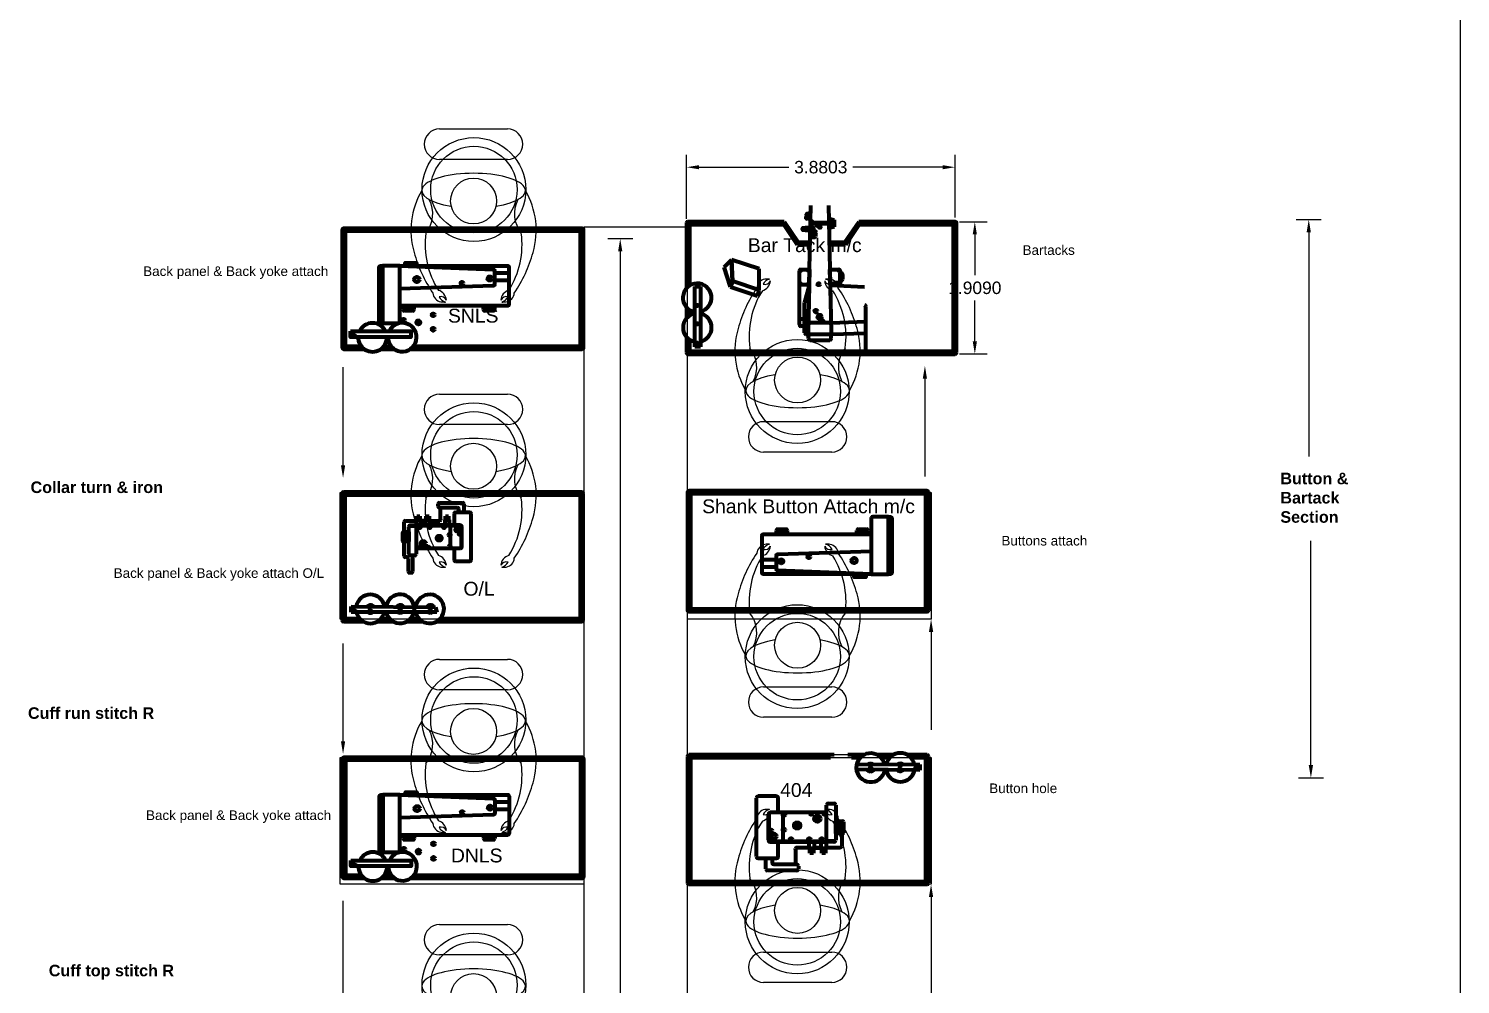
# Model space of a CAD drawing. Header units: feet. Extents: x 200 to 992, y 45 to 257.
# Drawn here: x 220.63 to 241.32, y 148.31 to 162.11 of the extents above; entities that cross this region are included whole.
import ezdxf

# ---------------------------------------------------------------- set-up
doc = ezdxf.new("R2010")
doc.units = ezdxf.units.FT
doc.header["$MEASUREMENT"] = 0
for name, color, linetype in [('404', 207, 'Continuous'), ('assembly operations', 80, 'Continuous'), ('beampillar', 80, 'Continuous'), ('button', 131, 'Continuous'), ('dimension', 100, 'Continuous'), ('machines', 21, 'Continuous'), ('ol mc', 190, 'Continuous'), ('prep side', 220, 'Continuous'), ('shank', 77, 'Continuous')]:
    doc.layers.add(name, color=color, linetype=linetype)
doc.styles.get("Standard").update_dxf_attribs({"font": 'arial.ttf'})
doc.dimstyles.get("Standard").update_dxf_attribs({"dimtxt": 0.18, "dimasz": 0.18, "dimexe": 0.18, "dimexo": 0.0625, "dimgap": 0.09, "dimtad": 0, "dimtih": 1, "dimtoh": 1, "dimdec": 4, "dimzin": 0, "dimdsep": 46, "dimtxsty": 'Standard', "dimcen": 0.09, "dimadec": 0, "dimazin": 0, "dimtfac": 1, "dimtdec": 4, "dimtofl": 0, "dimtmove": 0, "dimatfit": 3, "dimfxl": 1, "dimtolj": 1, "dimtzin": 0, "dimarcsym": 0})

# ---------------------------------------------------------------- blocks, each defined once
blk = doc.blocks.new('snls block')
at = {"layer": 'machines', "linetype": 'ByBlock', "lineweight": 100}
for p, q in [((54.586, 84.152), (54.586, 84.133)), ((54.586, 84.152), (54.605, 84.152)), ((54.607, 84.133), (54.605, 84.152)), ((54.888, 84.077), (54.681, 84.077)), ((54.889, 83.97), (54.681, 83.97)), ((53.361, 83.553), (53.361, 83.605)), ((53.361, 83.605), (53.517, 83.605)), ((53.378, 83.57), (53.378, 83.605)), ((53.501, 83.605), (53.501, 83.57)), ((53.517, 83.605), (53.517, 83.553)), ((54.524, 83.553), (54.524, 83.605)), ((54.524, 83.605), (54.681, 83.605)), ((54.541, 83.57), (54.541, 83.605)), ((54.664, 83.605), (54.664, 83.57)), ((54.681, 83.605), (54.681, 83.553)), ((53.497, 83.533), (53.382, 83.533)), ((53.48, 83.549), (53.398, 83.549)), ((54.66, 83.533), (54.545, 83.533)), ((54.643, 83.549), (54.562, 83.549))]:
    blk.add_line(p, q, dxfattribs=at)
for points in [[(53.469, 82.981), (55.947, 82.981, 0.414214), (55.968, 83.002), (55.968, 84.703, 0.414214), (55.947, 84.724), (52.502, 84.724, 0.414214), (52.482, 84.703), (52.482, 83.002, 0.414214), (52.502, 82.981), (52.798, 82.981)], [(53.513, 83.023), (55.905, 83.023, 0.414214), (55.926, 83.043), (55.926, 84.662, 0.414214), (55.905, 84.683), (52.544, 84.683, 0.414214), (52.523, 84.662), (52.523, 83.043, 0.414214), (52.544, 83.023), (52.755, 83.023)]]:
    blk.add_lwpolyline(points, format="xyb", dxfattribs=at)
for points in [[(53.557, 84.185), (53.392, 84.185), (53.392, 84.225), (53.557, 84.225)], [(53.505, 84.185), (53.404, 84.185), (53.404, 84.222), (53.505, 84.222)], [(52.603, 83.237), (53.474, 83.237), (53.474, 83.154), (52.603, 83.154)], [(52.603, 83.237), (53.474, 83.237), (53.474, 83.154), (52.603, 83.154)]]:
    blk.add_lwpolyline(points, close=True, dxfattribs=at)
for points in [[(53.063, 83.355), (53.037, 83.355, -0.414214), (53.016, 83.375), (53.016, 84.161, -0.414214), (53.037, 84.182), (53.063, 84.182)], [(53.312, 84.185), (53.063, 84.185), (53.063, 83.355), (53.291, 83.355, 0.414214), (53.312, 83.375)], [(53.312, 84.185), (54.661, 84.131, -0.402601), (54.681, 84.11), (54.681, 83.914, -0.405445), (54.661, 83.893), (53.312, 83.853)], [(53.312, 84.185), (54.868, 84.185, -0.414214), (54.889, 84.164), (54.889, 83.624, -0.414214), (54.868, 83.604), (53.312, 83.604)]]:
    blk.add_lwpolyline(points, format="xyb", close=True, dxfattribs=at)
for points in [[(53.042, 82.981), (53.23, 82.981)], [(53.085, 83.023), (53.186, 83.023)]]:
    blk.add_lwpolyline(points, dxfattribs=at)
for centre, radius in [((53.56, 83.986), 0.0369), ((54.613, 83.999), 0.0303), ((54.212, 83.931), 0.0196), ((53.366, 83.399), 0.0206), ((53.58, 83.365), 0.0285), ((53.796, 83.476), 0.0206), ((52.644, 83.202), 0.0219), ((52.644, 83.202), 0.0219), ((53.796, 83.267), 0.0206)]:
    blk.add_circle(centre, radius, dxfattribs=at)
for centre, radius, start, end in [((53.382, 83.553), 0.0208, 180, 270), ((53.398, 83.57), 0.0208, 180, 270), ((53.48, 83.57), 0.0208, 270, 0), ((53.497, 83.553), 0.0208, 270, 0), ((54.545, 83.553), 0.0208, 180, 270), ((54.562, 83.57), 0.0208, 180, 270), ((54.643, 83.57), 0.0208, 270, 0), ((54.66, 83.553), 0.0208, 270, 0), ((52.92, 83.149), 0.207, 25.1747, 154.8253), ((53.35, 83.151), 0.207, 179.1324, 155.4718), ((52.92, 83.149), 0.207, 178.5457, 1.4543)]:
    blk.add_arc(centre, radius, start, end, dxfattribs=at)
blk = doc.blocks.new('bartack')
at = {"layer": 'button', "lineweight": 100}
for p, q in [((52.829, 67.099), (52.829, 63.24)), ((53.075, 67.12), (52.85, 67.12)), ((52.871, 67.058), (52.871, 63.281)), ((53.038, 67.079), (52.892, 67.079)), ((53.502, 67.12), (53.347, 67.12)), ((53.466, 67.079), (53.384, 67.079)), ((54.718, 67.12), (53.779, 67.12)), ((54.676, 67.079), (53.815, 67.079)), ((54.697, 65.709), (54.697, 67.058)), ((54.738, 65.709), (54.738, 67.099)), ((52.931, 67.002), (53.803, 67.002)), ((52.931, 66.919), (52.931, 67.002)), ((53.803, 66.919), (52.931, 66.919)), ((53.803, 67.002), (53.803, 66.919)), ((53.8, 66.484), (53.67, 66.093)), ((53.749, 66.069), (53.879, 66.458)), ((53.8, 66.484), (54.085, 66.578)), ((53.879, 66.458), (53.8, 66.484)), ((54.188, 66.468), (53.879, 66.458)), ((53.879, 66.458), (54.188, 66.468)), ((54.061, 66.069), (54.188, 66.468)), ((54.188, 66.468), (54.085, 66.578)), ((53.67, 66.093), (53.749, 66.069)), ((53.749, 66.069), (54.061, 66.069)), ((54.406, 65.515), (54.697, 65.709)), ((54.738, 65.709), (54.44, 65.505)), ((54.738, 65.709), (54.697, 65.709)), ((53.113, 65.38), (53.113, 65.393)), ((53.134, 65.414), (53.571, 65.414)), ((53.233, 65.414), (53.233, 65.468)), ((53.253, 65.489), (54.028, 65.489)), ((53.279, 65.357), (53.279, 65.414)), ((53.332, 65.414), (53.332, 65.489)), ((53.819, 65.346), (53.571, 65.414)), ((53.828, 65.346), (53.828, 65.489)), ((54.049, 65.468), (54.049, 65.342)), ((54.406, 65.335), (54.406, 65.515)), ((54.44, 65.335), (54.44, 65.505)), ((54.783, 65.389), (54.816, 65.389)), ((53.03, 65.339), (53.03, 65.049)), ((53.093, 65.36), (53.051, 65.36)), ((53.113, 65.049), (53.113, 65.339)), ((53.113, 65.049), (53.113, 65.339)), ((53.134, 65.36), (54.972, 65.324)), ((53.819, 65.346), (53.134, 65.36)), ((53.279, 65.031), (53.279, 65.357)), ((54.049, 65.342), (53.594, 65.352)), ((53.819, 65.347), (53.819, 65.346)), ((54.515, 65.301), (54.515, 65.266)), ((54.515, 65.266), (54.515, 65.287)), ((54.535, 65.309), (54.524, 65.309)), ((54.574, 65.257), (54.524, 65.257)), ((54.524, 65.257), (54.543, 65.257)), ((54.543, 65.295), (54.543, 65.301)), ((54.574, 65.287), (54.552, 65.287)), ((54.713, 65.066), (54.713, 65.324)), ((54.713, 65.32), (54.713, 65.32)), ((54.713, 65.312), (54.713, 65.078)), ((54.725, 65.065), (54.725, 65.329)), ((54.778, 65.376), (54.778, 65.384)), ((54.778, 65.341), (54.778, 65.343)), ((54.816, 65.372), (54.783, 65.372)), ((54.783, 65.347), (54.816, 65.347)), ((54.816, 65.337), (54.783, 65.337)), ((54.784, 65.347), (54.795, 65.372)), ((54.817, 65.347), (54.784, 65.347)), ((54.785, 65.351), (54.815, 65.351)), ((54.787, 65.354), (54.813, 65.354)), ((54.788, 65.357), (54.812, 65.357)), ((54.79, 65.361), (54.81, 65.361)), ((54.791, 65.364), (54.808, 65.364)), ((54.792, 65.337), (54.792, 65.327)), ((54.793, 65.368), (54.805, 65.368)), ((54.795, 65.372), (54.795, 65.372)), ((54.795, 65.372), (54.803, 65.372)), ((54.803, 65.372), (54.817, 65.347)), ((54.806, 65.337), (54.806, 65.327)), ((54.82, 65.384), (54.82, 65.376)), ((54.82, 65.343), (54.82, 65.341)), ((54.832, 65.342), (54.832, 65.327)), ((54.849, 65.342), (54.849, 65.326)), ((53.051, 65.028), (53.093, 65.028)), ((53.114, 65.007), (53.13, 64.55)), ((54.972, 65.066), (53.134, 65.028)), ((53.819, 65.042), (53.134, 65.028)), ((53.279, 65.031), (53.297, 64.53)), ((53.598, 65.037), (54.049, 65.047)), ((53.796, 64.55), (53.819, 65.042)), ((53.858, 64.976), (53.816, 64.976)), ((53.858, 64.899), (53.858, 64.976)), ((54.049, 65.047), (54.049, 64.92)), ((54.406, 64.824), (54.406, 65.054)), ((54.44, 64.835), (54.44, 65.054)), ((54.664, 64.988), (54.645, 65.059)), ((54.765, 64.988), (54.664, 64.988)), ((54.684, 64.988), (54.673, 65.06)), ((54.7, 64.988), (54.696, 65.06)), ((54.714, 64.988), (54.712, 65.06)), ((54.713, 65.078), (54.713, 65.066)), ((54.725, 65.065), (54.725, 64.988)), ((54.739, 64.988), (54.742, 65.061)), ((54.752, 64.988), (54.765, 65.061)), ((54.785, 65.062), (54.765, 64.988)), ((54.028, 64.899), (53.812, 64.899)), ((53.889, 64.886), (53.889, 64.899)), ((53.889, 64.899), (53.996, 64.899)), ((53.904, 64.888), (53.904, 64.899)), ((53.904, 64.899), (53.978, 64.899)), ((53.975, 64.865), (53.91, 64.865)), ((53.97, 64.88), (53.912, 64.88)), ((53.978, 64.899), (53.978, 64.888)), ((53.996, 64.899), (53.996, 64.886)), ((54.697, 64.63), (54.406, 64.824)), ((54.738, 64.63), (54.44, 64.835)), ((54.697, 63.281), (54.697, 64.63)), ((54.697, 64.63), (54.738, 64.63)), ((54.738, 63.24), (54.738, 64.63)), ((52.892, 64.53), (53.516, 64.53)), ((52.85, 63.219), (54.718, 63.219)), ((52.892, 63.261), (54.676, 63.261))]:
    blk.add_line(p, q, dxfattribs=at)
for points in [[(54.617, 65.406), (54.617, 65.434, -0.414214), (54.625, 65.442), (54.642, 65.442, -0.414214), (54.65, 65.434), (54.65, 65.406)], [(54.65, 65.287), (54.65, 65.406), (54.617, 65.406), (54.617, 65.287, 0.414214), (54.625, 65.278), (54.642, 65.278, 0.414214)], [(54.832, 65.381), (54.832, 65.384, -0.414214), (54.836, 65.388), (54.844, 65.388, -0.414214), (54.849, 65.384), (54.849, 65.381)], [(54.863, 65.346), (54.863, 65.349, 0.414214), (54.858, 65.353), (54.825, 65.353, 0.414214), (54.82, 65.349), (54.82, 65.346, 0.414214), (54.825, 65.342), (54.858, 65.342, 0.414214)], [(54.823, 65.376), (54.823, 65.377, -0.414214), (54.827, 65.381), (54.853, 65.381, -0.414214), (54.857, 65.377), (54.857, 65.376, -0.414214), (54.853, 65.372), (54.827, 65.372, -0.414214)]]:
    blk.add_lwpolyline(points, format="xyb", close=True, dxfattribs=at)
blk.add_lwpolyline([(54.849, 65.353), (54.849, 65.372), (54.832, 65.372), (54.832, 65.353)], close=True, dxfattribs=at)
for centre, radius in [((52.972, 66.967), 0.0219), ((53.265, 66.965), 0.0106), ((53.531, 66.965), 0.0106), ((53.845, 65.474), 0.00605), ((54.036, 65.468), 0.00605), ((53.365, 65.196), 0.0305), ((53.365, 65.196), 0.00752), ((53.45, 65.25), 0.0191), ((53.836, 65.21), 0.0151), ((53.845, 65.359), 0.00605), ((54.036, 65.359), 0.00605), ((54.59, 65.272), 0.0213), ((54.59, 65.272), 0.0083), ((54.634, 65.294), 0.00605), ((54.661, 65.194), 0.0118), ((54.688, 65.221), 0.0145), ((54.714, 65.235), 0.00605), ((54.741, 65.311), 0.00605), ((53.298, 65.149), 0.0145), ((53.845, 64.992), 0.00605), ((53.845, 64.962), 0.00605), ((54.036, 64.919), 0.00605)]:
    blk.add_circle(centre, radius, dxfattribs=at)
for centre, radius, start, end in [((52.85, 67.099), 0.0208, 90, 180), ((52.892, 67.058), 0.0208, 90, 180), ((53.211, 66.964), 0.207, 10.6443, 169.3557), ((53.641, 66.966), 0.207, 193.0338, 169.952), ((54.676, 67.058), 0.0208, 0, 90), ((54.718, 67.099), 0.0208, 0, 90), ((53.211, 66.964), 0.207, 192.4324, 347.5676), ((53.134, 65.393), 0.0208, 90, 180), ((53.253, 65.468), 0.0208, 90, 180), ((54.028, 65.468), 0.0208, 0, 90), ((54.783, 65.384), 0.00415, 90, 180), ((54.816, 65.384), 0.00415, 0, 90), ((53.051, 65.339), 0.0208, 90, 180), ((53.093, 65.339), 0.0208, 0, 90), ((53.134, 65.38), 0.0207, 180, 268.8823), ((53.134, 65.339), 0.0208, 88.8865, 180), ((54.524, 65.301), 0.0083, 90, 180), ((54.524, 65.266), 0.0083, 180, 270), ((54.535, 65.301), 0.0083, 0, 90), ((54.552, 65.295), 0.0083, 180, 270), ((54.783, 65.376), 0.00415, 180, 270), ((54.783, 65.343), 0.00415, 90, 180), ((54.783, 65.341), 0.00415, 180, 270), ((54.816, 65.376), 0.00415, 270, 0), ((54.816, 65.343), 0.00415, 0, 90), ((54.816, 65.341), 0.00415, 270, 0), ((53.051, 65.049), 0.0208, 180, 270), ((53.093, 65.049), 0.0208, 270, 0), ((53.134, 65.049), 0.0207, 180, 271.1564), ((53.135, 65.008), 0.0208, 91.1172, 182.0583), ((53.91, 64.886), 0.0208, 180, 270), ((53.912, 64.888), 0.0083, 180, 270), ((53.97, 64.888), 0.0083, 270, 0), ((53.975, 64.886), 0.0208, 270, 0), ((54.028, 64.92), 0.0208, 270, 0), ((52.892, 64.55), 0.0208, 180, 270), ((52.892, 64.551), 0.0208, 182.0583, 270), ((53.516, 64.551), 0.0208, 270, 357.3711), ((52.85, 63.24), 0.0208, 180, 270), ((52.892, 63.281), 0.0208, 180, 270), ((54.676, 63.281), 0.0208, 270, 0), ((54.718, 63.24), 0.0208, 270, 0)]:
    blk.add_arc(centre, radius, start, end, dxfattribs=at)
blk = doc.blocks.new('*D21')
at = {"color": 0, "linetype": 'ByBlock', "lineweight": -2, "transparency": 16777216}
for p, q in [((-139.074, 65.223), (-138.671, 65.223)), ((-138.851, 65.043), (-138.851, 64.45)), ((-138.851, 63.494), (-138.851, 64.086)), ((-139.074, 63.314), (-138.671, 63.314))]:
    blk.add_line(p, q, dxfattribs=at)
at = {"color": 0, "linetype": 'ByBlock', "transparency": 16777216}
for points in [[(-138.881, 65.043), (-138.821, 65.043), (-138.851, 65.223)], [(-138.881, 63.494), (-138.821, 63.494), (-138.851, 63.314)]]:
    blk.add_solid(points, dxfattribs=at)
at = {"layer": 'Defpoints', "color": 0, "linetype": 'ByBlock', "transparency": 16777216}
for p in [(-139.137, 65.223), (-139.137, 63.314), (-138.851, 63.314)]:
    blk.add_point(p, dxfattribs=at)
at = {"color": 0, "linetype": 'ByBlock', "transparency": 16777216, "insert": (-138.851, 64.268), "char_height": 0.18, "attachment_point": 5}
blk.add_mtext('\\A1;1.9090', dxfattribs=at)
blk = doc.blocks.new('*D22')
at = {"color": 0, "linetype": 'ByBlock', "lineweight": -2, "transparency": 16777216}
for p, q in [((-143.017, 65.264), (-143.017, 66.191)), ((-142.837, 66.011), (-141.541, 66.011)), ((-139.317, 66.011), (-140.614, 66.011)), ((-139.137, 65.285), (-139.137, 66.191))]:
    blk.add_line(p, q, dxfattribs=at)
at = {"color": 0, "linetype": 'ByBlock', "transparency": 16777216}
for points in [[(-142.837, 66.041), (-142.837, 65.981), (-143.017, 66.011)], [(-139.317, 66.041), (-139.317, 65.981), (-139.137, 66.011)]]:
    blk.add_solid(points, dxfattribs=at)
at = {"layer": 'Defpoints', "color": 0, "linetype": 'ByBlock', "transparency": 16777216}
for p in [(-139.137, 66.011), (-143.017, 65.202), (-139.137, 65.223)]:
    blk.add_point(p, dxfattribs=at)
at = {"color": 0, "linetype": 'ByBlock', "transparency": 16777216, "insert": (-141.077, 66.011), "char_height": 0.18, "attachment_point": 5}
blk.add_mtext('\\A1;3.8803', dxfattribs=at)
blk = doc.blocks.new('arrow2')
at = {"linetype": 'ByBlock', "lineweight": -2}
blk.add_line((30.144, 77.655), (30.504, 77.655), dxfattribs=at)
blk.add_lwpolyline([(30.324, 77.47), (30.324, 65.792)], dxfattribs=at)
at = {"linetype": 'ByBlock'}
blk.add_solid([(30.293, 77.47), (30.324, 77.655), (30.355, 77.47)], dxfattribs=at)
blk = doc.blocks.new('sewing line')
for points in [[(-146.58825, 66.56349), (-145.60395, 66.56349)], [(-145.60395, 66.12416), (-146.58825, 66.12416)], [(-143.00379, 2.03551), (-143.00379, 65.14488), (-144.50379, 65.14488), (-144.50379, 2.03551)], [(-146.58825, 62.73349), (-145.60395, 62.73349)], [(-145.60395, 62.29416), (-146.58825, 62.29416)], [(-141.90364, 62.3362), (-140.91934, 62.3362)], [(-140.91934, 61.89687), (-141.90364, 61.89687)], [(-146.58825, 58.90349), (-145.60395, 58.90349)], [(-145.60395, 58.46416), (-146.58825, 58.46416)], [(-141.90364, 58.5062), (-140.91934, 58.5062)], [(-140.91934, 58.06687), (-141.90364, 58.06687)], [(-146.58825, 55.07349), (-145.60395, 55.07349)], [(-145.60395, 54.63416), (-146.58825, 54.63416)], [(-141.90364, 54.6762), (-140.91934, 54.6762)], [(-140.91934, 54.23687), (-141.90364, 54.23687)]]:
    blk.add_lwpolyline(points)
at = {"linetype": 'ByBlock', "lineweight": -2}
for points in [[(-147.98115, 61.70751), (-147.98115, 63.12097)], [(-139.57244, 62.95683), (-139.57244, 61.54338)], [(-139.48316, 59.29981), (-139.48316, 57.88635)], [(-147.98115, 57.72027), (-147.98115, 59.13373)], [(-139.48316, 55.46981), (-139.48316, 54.05635)], [(-147.98115, 54.00453), (-147.98115, 55.41799)]]:
    blk.add_lwpolyline(points, dxfattribs=at)
for points in [[(-144.50379, 59.48548), (-148.02443, 59.48548), (-148.02443, 61.31555), (-144.50379, 61.31555)], [(-143.00379, 61.31488), (-139.48316, 61.31488), (-139.48316, 59.48481), (-143.00379, 59.48481)], [(-144.50379, 55.65548), (-148.02443, 55.65548), (-148.02443, 57.48555), (-144.50379, 57.48555)], [(-143.00379, 57.48488), (-139.48316, 57.48488), (-139.48316, 55.65481), (-143.00379, 55.65481)]]:
    blk.add_lwpolyline(points, close=True)
for centre, radius in [((-146.08995, 65.68791), 0.75), ((-146.08995, 65.68791), 0.625), ((-146.09483, 65.52272), 0.3314), ((-141.41764, 62.77245), 0.75), ((-141.41764, 62.77245), 0.625), ((-141.41276, 62.93764), 0.3314), ((-146.08995, 61.85791), 0.75), ((-146.08995, 61.85791), 0.625), ((-146.09483, 61.69272), 0.3314), ((-141.41764, 58.94245), 0.75), ((-141.41764, 58.94245), 0.625), ((-141.41276, 59.10764), 0.3314), ((-146.08995, 58.02791), 0.75), ((-146.08995, 58.02791), 0.625), ((-146.09483, 57.86272), 0.3314), ((-141.41764, 55.11245), 0.75), ((-141.41764, 55.11245), 0.625), ((-141.41276, 55.27764), 0.3314), ((-146.08995, 54.19791), 0.75), ((-146.08995, 54.19791), 0.625), ((-146.09483, 54.03272), 0.3314)]:
    blk.add_circle(centre, radius)
for centre, radius, start, end in [((-146.58825, 66.34383), 0.21966, 90, 270), ((-145.60395, 66.34383), 0.21966, 270, 90), ((-145.87132, 65.10091), 1.12909, 149.566063, 196.497517), ((-146.31834, 65.10091), 1.12909, 343.502483, 30.433937), ((-147.12616, 65.33834), 0.44097, 321.008421, 27.632528), ((-145.0635, 65.33834), 0.44097, 152.367472, 218.991579), ((-145.56376, 64.89237), 1.23125, 172.133942, 212.405248), ((-146.6259, 64.89237), 1.23125, 327.594752, 7.866058), ((-145.09322, 65.28412), 1.92771, 195.151137, 214.435473), ((-147.09644, 65.28412), 1.92771, 325.564527, 344.848863), ((-141.86066, 64.25554), 0.14081, 100.122504, 175.609876), ((-141.96501, 64.38234), 0.16061, 285.828882, 355.212594), ((-141.78159, 64.2545), 0.1464, 104.680297, 152.481191), ((-141.88539, 64.40741), 0.08916, 253.018909, 334.439991), ((-141.83096, 63.67739), 0.71883, 89.022524, 94.34402), ((-140.94013, 64.40741), 0.08916, 205.560009, 286.981091), ((-140.86051, 64.38234), 0.16061, 184.787406, 254.171118), ((-140.99456, 63.67739), 0.71883, 85.65598, 90.977476), ((-141.04393, 64.2545), 0.1464, 27.518809, 75.319703), ((-140.96486, 64.25554), 0.14081, 4.390124, 79.877496), ((-146.54273, 64.20482), 0.14081, 184.390124, 259.877496), ((-146.64708, 64.07802), 0.16061, 4.787406, 74.171118), ((-145.54258, 64.07802), 0.16061, 105.828882, 175.212594), ((-145.64693, 64.20482), 0.14081, 280.122504, 355.609876), ((-140.41115, 63.17624), 1.92771, 145.564527, 164.848863), ((-140.88169, 63.56799), 1.23125, 147.594752, 187.866058), ((-141.94383, 63.56799), 1.23125, 352.133942, 32.405248), ((-142.41437, 63.17624), 1.92771, 15.151137, 34.435473), ((-146.56746, 64.05295), 0.08916, 25.560009, 106.981091), ((-146.46366, 64.20586), 0.1464, 207.518809, 255.319703), ((-146.51303, 64.78297), 0.71883, 265.65598, 270.977476), ((-145.6222, 64.05295), 0.08916, 73.018909, 154.439991), ((-145.726, 64.20586), 0.1464, 284.680297, 332.481191), ((-145.67663, 64.78297), 0.71883, 269.022524, 274.34402), ((-141.18924, 63.35945), 1.12909, 163.502483, 210.433937), ((-141.63627, 63.35945), 1.12909, 329.566063, 16.497517), ((-142.44409, 63.12202), 0.44097, 332.367472, 38.991579), ((-140.38143, 63.12202), 0.44097, 141.008421, 207.632528), ((-146.58825, 62.51383), 0.21966, 90, 270), ((-145.60395, 62.51383), 0.21966, 270, 90), ((-141.90364, 62.11653), 0.21966, 90, 270), ((-140.91934, 62.11653), 0.21966, 270, 90), ((-145.87132, 61.27091), 1.12909, 149.566063, 196.497517), ((-147.12616, 61.50834), 0.44097, 321.008421, 27.632528), ((-145.0635, 61.50834), 0.44097, 152.367472, 218.991579), ((-146.31834, 61.27091), 1.12909, 343.502483, 30.433937), ((-145.56376, 61.06237), 1.23125, 172.133942, 212.405248), ((-146.6259, 61.06237), 1.23125, 327.594752, 7.866058), ((-145.09322, 61.45412), 1.92771, 195.151137, 214.435473), ((-147.09644, 61.45412), 1.92771, 325.564527, 344.848863), ((-140.41115, 59.34624), 1.92771, 145.564527, 164.848863), ((-141.86066, 60.42554), 0.14081, 100.122504, 175.609876), ((-141.96501, 60.55234), 0.16061, 285.828882, 355.212594), ((-141.78159, 60.4245), 0.1464, 104.680297, 152.481191), ((-141.88539, 60.57741), 0.08916, 253.018909, 334.439991), ((-141.83096, 59.84739), 0.71883, 89.022524, 94.34402), ((-140.94013, 60.57741), 0.08916, 205.560009, 286.981091), ((-140.86051, 60.55234), 0.16061, 184.787406, 254.171118), ((-140.99456, 59.84739), 0.71883, 85.65598, 90.977476), ((-141.04393, 60.4245), 0.1464, 27.518809, 75.319703), ((-140.96486, 60.42554), 0.14081, 4.390124, 79.877496), ((-142.41437, 59.34624), 1.92771, 15.151137, 34.435473), ((-146.54273, 60.37482), 0.14081, 184.390124, 259.877496), ((-146.64708, 60.24802), 0.16061, 4.787406, 74.171118), ((-146.56746, 60.22295), 0.08916, 25.560009, 106.981091), ((-146.46366, 60.37586), 0.1464, 207.518809, 255.319703), ((-146.51303, 60.95297), 0.71883, 265.65598, 270.977476), ((-145.54258, 60.24802), 0.16061, 105.828882, 175.212594), ((-145.6222, 60.22295), 0.08916, 73.018909, 154.439991), ((-145.726, 60.37586), 0.1464, 284.680297, 332.481191), ((-145.67663, 60.95297), 0.71883, 269.022524, 274.34402), ((-145.64693, 60.37482), 0.14081, 280.122504, 355.609876), ((-140.88169, 59.73799), 1.23125, 147.594752, 187.866058), ((-141.94383, 59.73799), 1.23125, 352.133942, 32.405248), ((-141.18924, 59.52945), 1.12909, 163.502483, 210.433937), ((-141.63627, 59.52945), 1.12909, 329.566063, 16.497517), ((-142.44409, 59.29202), 0.44097, 332.367472, 38.991579), ((-140.38143, 59.29202), 0.44097, 141.008421, 207.632528), ((-146.58825, 58.68383), 0.21966, 90, 270), ((-145.60395, 58.68383), 0.21966, 270, 90), ((-141.90364, 58.28653), 0.21966, 90, 270), ((-140.91934, 58.28653), 0.21966, 270, 90), ((-145.87132, 57.44091), 1.12909, 149.566063, 196.497517), ((-146.31834, 57.44091), 1.12909, 343.502483, 30.433937), ((-147.12616, 57.67834), 0.44097, 321.008421, 27.632528), ((-145.0635, 57.67834), 0.44097, 152.367472, 218.991579), ((-145.56376, 57.23237), 1.23125, 172.133942, 212.405248), ((-146.6259, 57.23237), 1.23125, 327.594752, 7.866058), ((-145.09322, 57.62412), 1.92771, 195.151137, 214.435473), ((-147.09644, 57.62412), 1.92771, 325.564527, 344.848863), ((-141.86066, 56.59554), 0.14081, 100.122504, 175.609876), ((-141.96501, 56.72234), 0.16061, 285.828882, 355.212594), ((-141.78159, 56.5945), 0.1464, 104.680297, 152.481191), ((-141.88539, 56.74741), 0.08916, 253.018909, 334.439991), ((-141.83096, 56.01739), 0.71883, 89.022524, 94.34402), ((-140.94013, 56.74741), 0.08916, 205.560009, 286.981091), ((-140.86051, 56.72234), 0.16061, 184.787406, 254.171118), ((-140.99456, 56.01739), 0.71883, 85.65598, 90.977476), ((-141.04393, 56.5945), 0.1464, 27.518809, 75.319703), ((-140.96486, 56.59554), 0.14081, 4.390124, 79.877496), ((-146.54273, 56.54482), 0.14081, 184.390124, 259.877496), ((-146.64708, 56.41802), 0.16061, 4.787406, 74.171118), ((-145.54258, 56.41802), 0.16061, 105.828882, 175.212594), ((-145.64693, 56.54482), 0.14081, 280.122504, 355.609876), ((-140.41115, 55.51624), 1.92771, 145.564527, 164.848863), ((-140.88169, 55.90799), 1.23125, 147.594752, 187.866058), ((-141.94383, 55.90799), 1.23125, 352.133942, 32.405248), ((-142.41437, 55.51624), 1.92771, 15.151137, 34.435473), ((-146.56746, 56.39295), 0.08916, 25.560009, 106.981091), ((-146.46366, 56.54586), 0.1464, 207.518809, 255.319703), ((-146.51303, 57.12297), 0.71883, 265.65598, 270.977476), ((-145.6222, 56.39295), 0.08916, 73.018909, 154.439991), ((-145.726, 56.54586), 0.1464, 284.680297, 332.481191), ((-145.67663, 57.12297), 0.71883, 269.022524, 274.34402), ((-141.18924, 55.69945), 1.12909, 163.502483, 210.433937), ((-141.63627, 55.69945), 1.12909, 329.566063, 16.497517), ((-142.44409, 55.46202), 0.44097, 332.367472, 38.991579), ((-140.38143, 55.46202), 0.44097, 141.008421, 207.632528), ((-146.58825, 54.85383), 0.21966, 90, 270), ((-145.60395, 54.85383), 0.21966, 270, 90), ((-141.90364, 54.45653), 0.21966, 90, 270), ((-140.91934, 54.45653), 0.21966, 270, 90)]:
    blk.add_arc(centre, radius, start, end)
for centre, major_axis in [((-146.09483, 65.67285), (-0.75, 0)), ((-141.41276, 62.78751), (0.75, 0)), ((-146.09483, 61.84285), (-0.75, 0)), ((-141.41276, 58.95751), (0.75, 0)), ((-146.09483, 58.01285), (-0.75, 0)), ((-141.41276, 55.12751), (0.75, 0)), ((-146.09483, 54.18285), (-0.75, 0))]:
    blk.add_ellipse(centre, major_axis=major_axis, ratio=0.33333333, start_param=2.01554376, end_param=7.4092342)
at = {"linetype": 'ByBlock'}
for points in [[(-139.5416, 62.95683), (-139.57244, 63.14183), (-139.60327, 62.95683)], [(-147.95032, 61.70751), (-147.98115, 61.52251), (-148.01198, 61.70751)], [(-139.45233, 59.29981), (-139.48316, 59.48481), (-139.51399, 59.29981)], [(-147.95032, 57.72027), (-147.98115, 57.53527), (-148.01198, 57.72027)], [(-139.45233, 55.46981), (-139.48316, 55.65481), (-139.51399, 55.46981)]]:
    blk.add_solid(points, dxfattribs=at)
at = {"layer": '404', "linetype": 'ByBlock', "lineweight": 100}
for p, q in [((-143.0038, 57.50156), (-143.0038, 55.67556)), ((-140.88503, 57.52231), (-142.98305, 57.52231)), ((-142.9623, 57.46006), (-142.9623, 55.71706)), ((-140.93769, 57.48081), (-142.94155, 57.48081)), ((-140.45601, 57.52231), (-140.68419, 57.52231)), ((-140.50936, 57.48081), (-140.63153, 57.48081)), ((-140.55856, 57.38915), (-139.64777, 57.38677)), ((-140.0303, 57.52231), (-140.25793, 57.52231)), ((-140.08177, 57.48081), (-140.20458, 57.48081)), ((-139.53855, 57.52231), (-139.82459, 57.52231)), ((-139.58005, 57.48081), (-139.77312, 57.48081)), ((-139.64777, 57.38677), (-139.64777, 57.30377)), ((-139.5593, 57.15286), (-139.5593, 57.46006)), ((-139.5178, 57.10901), (-139.5178, 57.50156)), ((-139.64777, 57.30377), (-140.56251, 57.3115)), ((-139.5593, 56.39562), (-139.5593, 57.15286)), ((-139.5178, 57.10901), (-139.5178, 56.43816)), ((-141.71843, 56.92715), (-141.98233, 56.92715)), ((-142.00872, 56.90076), (-142.00872, 56.0563)), ((-141.69204, 56.68964), (-141.69204, 56.90076)), ((-140.99281, 56.26741), (-140.99281, 56.79716)), ((-140.96642, 56.82355), (-140.88699, 56.82355)), ((-140.8606, 56.79716), (-140.8606, 56.2938)), ((-141.83727, 56.66325), (-141.83727, 56.2938)), ((-141.82672, 56.68436), (-141.82672, 56.27269)), ((-140.99281, 56.68964), (-141.81088, 56.68964)), ((-141.62616, 56.68964), (-141.62616, 56.26741)), ((-141.62616, 56.67256), (-141.60219, 56.67256)), ((-141.62616, 56.64351), (-141.62616, 56.67256)), ((-141.60219, 56.64351), (-141.62616, 56.64351)), ((-141.59163, 56.662), (-141.59163, 56.65407)), ((-141.23537, 56.68964), (-141.20084, 56.68964)), ((-141.23537, 56.67115), (-141.23537, 56.68964)), ((-141.2114, 56.6606), (-141.22481, 56.6606)), ((-141.20084, 56.68964), (-141.20084, 56.67115)), ((-141.03979, 56.68964), (-141.00527, 56.68964)), ((-141.03979, 56.67115), (-141.03979, 56.68964)), ((-141.01582, 56.6606), (-141.02923, 56.6606)), ((-141.00527, 56.68964), (-141.00527, 56.67115)), ((-140.99281, 56.26741), (-140.99281, 56.68964)), ((-140.8606, 56.56733), (-140.76083, 56.56733)), ((-140.8606, 56.38972), (-140.8606, 56.56733)), ((-140.81775, 56.54004), (-140.79664, 56.54004)), ((-140.81767, 56.52461), (-140.79656, 56.52461)), ((-140.81767, 56.50799), (-140.79656, 56.50799)), ((-140.81767, 56.49375), (-140.79656, 56.49375)), ((-140.81762, 56.56733), (-140.81762, 56.38972)), ((-140.81762, 56.56733), (-140.79651, 56.56733)), ((-140.81716, 56.55546), (-140.79605, 56.55546)), ((-140.79651, 56.56733), (-140.79651, 56.38972)), ((-140.75027, 56.55677), (-140.75027, 56.40028)), ((-141.62616, 56.45652), (-141.60219, 56.45652)), ((-141.62616, 56.42747), (-141.62616, 56.45652)), ((-141.60219, 56.42747), (-141.62616, 56.42747)), ((-141.59163, 56.44596), (-141.59163, 56.43803)), ((-140.76083, 56.38972), (-140.8606, 56.38972)), ((-140.81716, 56.47832), (-140.79605, 56.47832)), ((-140.81716, 56.46349), (-140.79605, 56.46349)), ((-140.81716, 56.45044), (-140.79605, 56.45044)), ((-140.81716, 56.43679), (-140.79605, 56.43679)), ((-140.81656, 56.42255), (-140.79545, 56.42255)), ((-140.81656, 56.40831), (-140.79545, 56.40831)), ((-140.81656, 56.39703), (-140.79545, 56.39703)), ((-140.77464, 56.38972), (-140.77464, 56.20941)), ((-139.5593, 55.71706), (-139.5593, 56.39562)), ((-139.5178, 55.67556), (-139.5178, 56.43816)), ((-141.82672, 56.27797), (-140.99281, 56.27797)), ((-141.81088, 56.26741), (-140.99281, 56.26741)), ((-141.69204, 56.0563), (-141.69204, 56.26741)), ((-141.69204, 56.26741), (-141.28542, 56.26741)), ((-141.60019, 56.26741), (-141.52663, 56.26741)), ((-141.60019, 56.26741), (-141.60019, 56.26741)), ((-141.60019, 56.26741), (-141.60019, 56.26607)), ((-141.60019, 56.26607), (-141.60019, 56.26741)), ((-141.60019, 56.26607), (-141.60019, 56.26607)), ((-141.44291, 56.15663), (-141.44291, 56.17246)), ((-141.44291, 56.15663), (-141.44291, 55.94417)), ((-141.42856, 56.18302), (-141.43236, 56.18302)), ((-141.355, 56.18302), (-141.42856, 56.18302)), ((-141.24467, 56.18302), (-141.355, 56.18302)), ((-141.24467, 56.16584), (-141.24467, 56.26741)), ((-141.24467, 56.26741), (-141.17111, 56.26741)), ((-141.24467, 56.17639), (-141.17111, 56.17639)), ((-141.24467, 56.16584), (-141.17111, 56.16584)), ((-141.2358, 56.16584), (-141.17997, 56.16584)), ((-141.2358, 56.10207), (-141.2358, 56.16584)), ((-141.17997, 56.10207), (-141.2358, 56.10207)), ((-141.22668, 56.16584), (-141.22668, 56.10207)), ((-141.21755, 56.16584), (-141.21755, 56.10207)), ((-141.20881, 56.16584), (-141.20881, 56.10207)), ((-141.20044, 56.16584), (-141.20044, 56.10207)), ((-141.19056, 56.16584), (-141.19056, 56.10207)), ((-141.17997, 56.16584), (-141.17997, 56.10207)), ((-141.17111, 56.26741), (-141.17111, 56.16584)), ((-141.07304, 56.18302), (-141.17111, 56.18302)), ((-141.17111, 56.18302), (-141.07304, 56.18302)), ((-141.07304, 56.18302), (-141.14006, 56.18302)), ((-141.07304, 56.16584), (-141.07304, 56.26741)), ((-141.07304, 56.26741), (-140.99949, 56.26741)), ((-141.07304, 56.17639), (-140.99949, 56.17639)), ((-141.07304, 56.16584), (-140.99949, 56.16584)), ((-141.06341, 56.16584), (-141.00758, 56.16584)), ((-141.06341, 56.10207), (-141.06341, 56.16584)), ((-141.00758, 56.10207), (-141.06341, 56.10207)), ((-141.05294, 56.16584), (-141.05294, 56.10207)), ((-141.04124, 56.16584), (-141.04124, 56.10207)), ((-141.03016, 56.16584), (-141.03016, 56.10207)), ((-141.01908, 56.16584), (-141.01908, 56.10207)), ((-141.00758, 56.16584), (-141.00758, 56.10207)), ((-140.99949, 56.26741), (-140.99949, 56.16584)), ((-140.94743, 56.18302), (-140.99949, 56.18302)), ((-140.88699, 56.27797), (-140.99281, 56.27797)), ((-140.88699, 56.26741), (-140.99281, 56.26741)), ((-140.91004, 56.18302), (-140.94743, 56.18302)), ((-140.80103, 56.18302), (-140.91004, 56.18302)), ((-141.98233, 56.02991), (-141.71843, 56.02991)), ((-141.87168, 55.87869), (-141.87168, 56.02991)), ((-141.78106, 56.02991), (-141.78106, 55.97056)), ((-141.76966, 56.02991), (-141.71843, 56.02991)), ((-141.75467, 55.94417), (-141.42674, 55.94417)), ((-141.40035, 55.91778), (-141.40035, 55.87869)), ((-142.94155, 55.69631), (-139.58005, 55.69631)), ((-141.50831, 55.8523), (-141.84529, 55.8523)), ((-141.42674, 55.8523), (-141.50831, 55.8523)), ((-142.98305, 55.65481), (-139.53855, 55.65481))]:
    blk.add_line(p, q, dxfattribs=at)
at = {"layer": '404', "linetype": 'ByBlock'}
for p, q in [((-140.63153, 57.48081), (-140.93769, 57.48081)), ((-140.68419, 57.52231), (-140.88503, 57.52231))]:
    blk.add_line(p, q, dxfattribs=at)
at = {"layer": '404', "linetype": 'ByBlock', "lineweight": 100}
for centre, radius in [((-140.3579, 57.34073), 0.01059), ((-139.92744, 57.34073), 0.01059), ((-139.68889, 57.33882), 0.02189), ((-141.41848, 56.50372), 0.04539), ((-141.41848, 56.50372), 0.01815), ((-141.12594, 56.60176), 0.04539), ((-141.12594, 56.60176), 0.01815), ((-141.80006, 56.42565), 0.01999), ((-141.75282, 56.34941), 0.03449), ((-141.50752, 56.30402), 0.01815), ((-141.24405, 56.30402), 0.01815), ((-141.06416, 56.30402), 0.01815)]:
    blk.add_circle(centre, radius, dxfattribs=at)
for centre, radius, start, end in [((-140.35697, 57.33997), 0.2075, 13.033836, 349.951975), ((-139.92744, 57.3421), 0.2075, 12.432427, 167.567573), ((-142.98305, 57.50156), 0.02075, 90, 180), ((-142.94155, 57.46006), 0.02075, 90, 180), ((-140.3579, 57.34073), 0.05577, 59.041902, 120.658945), ((-139.92744, 57.3421), 0.05577, 54.353893, 125.346954), ((-139.58005, 57.46006), 0.02075, 0, 90), ((-139.53855, 57.50156), 0.02075, 0, 90), ((-140.3579, 57.34073), 0.05577, 213.232928, 325.798841), ((-139.92744, 57.3421), 0.2075, 190.644339, 349.355661), ((-139.92744, 57.3421), 0.05577, 219.673494, 319.358275), ((-141.98233, 56.90076), 0.02639, 90, 180), ((-141.71843, 56.90076), 0.02639, 0, 90), ((-140.96642, 56.79716), 0.02639, 90, 180), ((-140.88699, 56.79716), 0.02639, 0, 90), ((-141.81088, 56.66325), 0.02639, 90, 180), ((-141.60219, 56.662), 0.01056, 360, 90), ((-141.60219, 56.65407), 0.01056, 270, 0), ((-141.22481, 56.67115), 0.01056, 180, 270), ((-141.2114, 56.67115), 0.01056, 270, 0), ((-141.02923, 56.67115), 0.01056, 180, 270), ((-141.01582, 56.67115), 0.01056, 270, 0), ((-140.76083, 56.55677), 0.01056, 360, 90), ((-141.81088, 56.2938), 0.02639, 180, 270), ((-141.60219, 56.44596), 0.01056, 360, 90), ((-141.60219, 56.43803), 0.01056, 270, 0), ((-140.88699, 56.2938), 0.02639, 270, 0), ((-140.76083, 56.40028), 0.01056, 270, 0), ((-141.43236, 56.17246), 0.01056, 90, 180), ((-140.88699, 56.27269), 0.00528, 270, 90), ((-140.80103, 56.20941), 0.02639, 270, 0), ((-141.98233, 56.0563), 0.02639, 180, 270), ((-141.84529, 55.87869), 0.02639, 180, 270), ((-141.75467, 55.97056), 0.02639, 180, 270), ((-141.71843, 56.0563), 0.02639, 270, 0), ((-141.42674, 55.91778), 0.02639, 0, 90), ((-141.42674, 55.87869), 0.02639, 270, 0), ((-142.98305, 55.67556), 0.02075, 180, 270), ((-142.94155, 55.71706), 0.02075, 180, 270), ((-139.58005, 55.71706), 0.02075, 270, 0), ((-139.53855, 55.67556), 0.02075, 270, 0)]:
    blk.add_arc(centre, radius, start, end, dxfattribs=at)
at = {"layer": 'dimension', "linetype": 'ByBlock', "lineweight": -2}
for p, q in [((-134.20488, 65.25424), (-133.84488, 65.25424)), ((-134.17405, 57.19183), (-133.81405, 57.19183))]:
    blk.add_line(p, q, dxfattribs=at)
for points in [[(-134.02488, 65.06924), (-134.02488, 61.83236)], [(-133.99405, 57.37683), (-133.99405, 60.61371)]]:
    blk.add_lwpolyline(points, dxfattribs=at)
at = {"layer": 'dimension', "linetype": 'ByBlock'}
for points in [[(-134.05571, 65.06924), (-134.02488, 65.25424), (-133.99405, 65.06924)], [(-134.02488, 57.37683), (-133.99405, 57.19183), (-133.96321, 57.37683)]]:
    blk.add_solid(points, dxfattribs=at)
at = {"layer": 'machines', "linetype": 'ByBlock', "lineweight": 100}
for p, q in [((-141.6435, 60.18351), (-141.64088, 60.16516)), ((-141.62207, 60.16516), (-141.62207, 60.18351))]:
    blk.add_line(p, q, dxfattribs=at)
at = {"layer": 'ol mc', "linetype": 'ByBlock', "lineweight": 100}
for p, q in [((-147.99607, 61.29716), (-147.99607, 60.53456)), ((-144.53082, 61.31791), (-147.97532, 61.31791)), ((-147.95457, 61.25566), (-147.95457, 60.57709)), ((-144.57232, 61.27641), (-147.93382, 61.27641)), ((-144.55157, 59.51266), (-144.55157, 61.25566)), ((-144.51007, 59.47116), (-144.51007, 61.29716)), ((-146.6066, 61.11455), (-146.6066, 61.14529)), ((-146.58585, 61.16604), (-146.52171, 61.16604)), ((-146.32799, 61.0938), (-146.58585, 61.0938)), ((-146.57313, 60.92674), (-146.57313, 61.0938)), ((-146.52171, 61.16604), (-146.25674, 61.16604)), ((-146.30724, 61.02638), (-146.30724, 61.07305)), ((-146.23599, 61.14529), (-146.23599, 61.02638)), ((-147.09859, 60.74346), (-147.09859, 60.88524)), ((-147.07784, 60.90599), (-146.99213, 60.90599)), ((-147.01025, 60.83963), (-146.92705, 60.83963)), ((-146.99213, 60.90599), (-146.96273, 60.90599)), ((-146.96273, 60.90599), (-146.9218, 60.90599)), ((-146.2838, 60.83963), (-146.92705, 60.83963)), ((-146.92705, 60.83963), (-146.92705, 60.50763)), ((-146.92705, 60.83963), (-146.92705, 60.42309)), ((-146.9218, 60.83963), (-146.9218, 60.9195)), ((-146.86396, 60.9195), (-146.9218, 60.9195)), ((-146.86396, 60.9112), (-146.9218, 60.9112)), ((-146.86396, 60.83963), (-146.9218, 60.83963)), ((-146.91543, 60.9195), (-146.91543, 60.96964)), ((-146.91543, 60.96964), (-146.87153, 60.96964)), ((-146.87153, 60.9195), (-146.91543, 60.9195)), ((-146.90639, 60.9195), (-146.90639, 60.96964)), ((-146.89768, 60.9195), (-146.89768, 60.96964)), ((-146.88896, 60.9195), (-146.88896, 60.96964)), ((-146.87976, 60.9195), (-146.87976, 60.96964)), ((-146.87153, 60.96964), (-146.87153, 60.9195)), ((-146.86396, 60.9195), (-146.86396, 60.83963)), ((-146.86396, 60.90599), (-146.81126, 60.90599)), ((-146.86396, 60.90599), (-146.78685, 60.90599)), ((-146.78685, 60.90599), (-146.86396, 60.90599)), ((-146.78685, 60.83963), (-146.78685, 60.9195)), ((-146.72901, 60.9195), (-146.78685, 60.9195)), ((-146.72901, 60.9112), (-146.78685, 60.9112)), ((-146.72901, 60.83963), (-146.78685, 60.83963)), ((-146.77988, 60.9195), (-146.77988, 60.96964)), ((-146.77988, 60.96964), (-146.73598, 60.96964)), ((-146.73598, 60.9195), (-146.77988, 60.9195)), ((-146.77156, 60.9195), (-146.77156, 60.96964)), ((-146.76378, 60.9195), (-146.76378, 60.96964)), ((-146.75721, 60.9195), (-146.75721, 60.96964)), ((-146.75033, 60.9195), (-146.75033, 60.96964)), ((-146.74316, 60.9195), (-146.74316, 60.96964)), ((-146.73598, 60.96964), (-146.73598, 60.9195)), ((-146.72901, 60.9195), (-146.72901, 60.83963)), ((-146.72901, 60.90599), (-146.64225, 60.90599)), ((-146.37724, 60.83963), (-146.69696, 60.83963)), ((-146.64225, 60.90599), (-146.58442, 60.90599)), ((-146.58442, 60.90599), (-146.58143, 60.90599)), ((-146.57313, 60.92674), (-146.57313, 60.91429)), ((-146.5073, 60.83963), (-146.5073, 60.9195)), ((-146.44947, 60.9195), (-146.5073, 60.9195)), ((-146.44947, 60.9112), (-146.5073, 60.9112)), ((-146.44947, 60.83963), (-146.5073, 60.83963)), ((-146.50118, 60.9195), (-146.50118, 60.96964)), ((-146.50118, 60.96964), (-146.45728, 60.96964)), ((-146.45728, 60.9195), (-146.50118, 60.9195)), ((-146.49562, 60.9195), (-146.49562, 60.96964)), ((-146.48844, 60.9195), (-146.48844, 60.96964)), ((-146.48037, 60.9195), (-146.48037, 60.96964)), ((-146.4723, 60.9195), (-146.4723, 60.96964)), ((-146.46453, 60.9195), (-146.46453, 60.96964)), ((-146.45728, 60.96964), (-146.45728, 60.9195)), ((-146.44947, 60.9195), (-146.44947, 60.83963)), ((-146.44947, 60.83963), (-146.44947, 60.84069)), ((-146.44947, 60.84069), (-146.44947, 60.84069)), ((-146.44947, 60.84069), (-146.44947, 60.83963)), ((-146.44947, 60.83963), (-146.44947, 60.83963)), ((-146.42905, 60.50763), (-146.42905, 60.83963)), ((-146.37724, 61.00563), (-146.37724, 60.83963)), ((-146.14899, 61.02638), (-146.35649, 61.02638)), ((-146.31621, 61.02638), (-146.35649, 61.02638)), ((-146.27135, 60.51178), (-146.27135, 60.83548)), ((-146.12824, 60.34163), (-146.12824, 61.00563)), ((-147.11776, 60.61211), (-147.11776, 60.73516)), ((-147.10946, 60.74346), (-147.031, 60.74346)), ((-147.06563, 60.73771), (-147.08223, 60.73771)), ((-147.06563, 60.72885), (-147.08223, 60.72885)), ((-147.06563, 60.71765), (-147.08223, 60.71765)), ((-147.06516, 60.70645), (-147.08176, 60.70645)), ((-147.06516, 60.69572), (-147.08176, 60.69572)), ((-147.06516, 60.68546), (-147.08176, 60.68546)), ((-147.06516, 60.67379), (-147.08176, 60.67379)), ((-147.0814, 60.60381), (-147.0814, 60.74346)), ((-147.06476, 60.66166), (-147.08136, 60.66166)), ((-147.06476, 60.65046), (-147.08136, 60.65046)), ((-147.06476, 60.6374), (-147.08136, 60.6374)), ((-147.0648, 60.60381), (-147.0648, 60.74346)), ((-147.031, 60.42309), (-147.031, 60.81888)), ((-147.031, 60.74346), (-147.031, 60.60381)), ((-147.01025, 60.83133), (-146.92705, 60.83133)), ((-146.27135, 60.83133), (-146.92705, 60.83133)), ((-146.45619, 60.69924), (-146.45619, 60.70548)), ((-146.44789, 60.71378), (-146.42905, 60.71378)), ((-146.42905, 60.69094), (-146.44789, 60.69094)), ((-146.42905, 60.71378), (-146.42905, 60.69094)), ((-146.26305, 60.52838), (-146.26305, 60.81888)), ((-147.99607, 59.86371), (-147.99607, 60.53456)), ((-147.95457, 60.57709), (-147.95457, 59.81985)), ((-147.031, 60.60381), (-147.10946, 60.60381)), ((-147.09859, 60.3993), (-147.09859, 60.60381)), ((-147.06516, 60.61314), (-147.08176, 60.61314)), ((-147.0648, 60.60381), (-147.0814, 60.60381)), ((-147.0647, 60.62527), (-147.0813, 60.62527)), ((-146.92705, 60.50763), (-146.2838, 60.50763)), ((-146.91725, 60.50763), (-146.91725, 60.52217)), ((-146.89011, 60.50763), (-146.91725, 60.50763)), ((-146.90895, 60.53047), (-146.89841, 60.53047)), ((-146.89011, 60.52217), (-146.89011, 60.50763)), ((-146.76347, 60.50763), (-146.76347, 60.52217)), ((-146.73632, 60.50763), (-146.76347, 60.50763)), ((-146.75517, 60.53047), (-146.74462, 60.53047)), ((-146.73632, 60.52217), (-146.73632, 60.50763)), ((-146.45619, 60.52937), (-146.45619, 60.53561)), ((-146.44789, 60.54391), (-146.42905, 60.54391)), ((-146.42905, 60.52107), (-146.44789, 60.52107)), ((-146.42905, 60.54391), (-146.42905, 60.52107)), ((-146.37724, 60.50763), (-146.37724, 60.34163)), ((-147.05836, 60.37855), (-147.07784, 60.37855)), ((-147.03761, 60.17405), (-147.03761, 60.3578)), ((-146.9478, 60.40234), (-147.01025, 60.40234)), ((-146.97662, 60.40234), (-146.97662, 60.17405)), ((-146.35649, 60.32088), (-146.14899, 60.32088)), ((-146.99737, 60.1533), (-147.01686, 60.1533)), ((-147.99607, 59.86371), (-147.99607, 59.47116)), ((-147.95457, 59.81985), (-147.95457, 59.51266)), ((-147.86609, 59.66894), (-146.64437, 59.65862)), ((-147.86609, 59.58594), (-147.86609, 59.66894)), ((-146.64437, 59.65862), (-146.62579, 59.58271)), ((-147.97532, 59.45041), (-147.68928, 59.45041)), ((-147.93382, 59.49191), (-147.74074, 59.49191)), ((-146.62579, 59.58271), (-147.86609, 59.58594)), ((-147.48356, 59.45041), (-147.25594, 59.45041)), ((-147.4321, 59.49191), (-147.30928, 59.49191)), ((-147.05785, 59.45041), (-146.82967, 59.45041)), ((-147.00451, 59.49191), (-146.88233, 59.49191)), ((-146.62883, 59.45041), (-144.53082, 59.45041)), ((-146.57617, 59.49191), (-144.57232, 59.49191))]:
    blk.add_line(p, q, dxfattribs=at)
for centre, radius in [((-146.87094, 60.81085), 0.01428), ((-146.7295, 60.81085), 0.01428), ((-146.59234, 60.65382), 0.03569), ((-146.59234, 60.65382), 0.01428), ((-146.52233, 60.81085), 0.01428), ((-146.32945, 60.77516), 0.02712), ((-146.29231, 60.71521), 0.01572), ((-146.82236, 60.57674), 0.03569), ((-146.82236, 60.57674), 0.01428), ((-147.82497, 59.6339), 0.02189), ((-147.58642, 59.63199), 0.01059), ((-147.15596, 59.63199), 0.01059), ((-146.71866, 59.63199), 0.01059)]:
    blk.add_circle(centre, radius, dxfattribs=at)
for centre, radius, start, end in [((-147.97532, 61.29716), 0.02075, 90, 180), ((-147.93382, 61.25566), 0.02075, 90, 180), ((-144.57232, 61.25566), 0.02075, 0, 90), ((-144.53082, 61.29716), 0.02075, 0, 90), ((-146.58585, 61.14529), 0.02075, 90, 180), ((-146.58585, 61.11455), 0.02075, 180, 270), ((-146.32799, 61.07305), 0.02075, 0, 90), ((-146.25674, 61.14529), 0.02075, 0, 90), ((-147.07784, 60.88524), 0.02075, 90, 180), ((-147.01025, 60.81888), 0.02075, 90, 180), ((-147.01025, 60.83548), 0.00415, 90, 270), ((-146.58143, 60.91429), 0.0083, 270, 0), ((-146.35649, 61.00563), 0.02075, 90, 180), ((-146.2838, 60.81888), 0.02075, 0, 90), ((-146.14899, 61.00563), 0.02075, 0, 90), ((-147.10946, 60.73516), 0.0083, 90, 180), ((-146.44789, 60.70548), 0.0083, 90, 180), ((-146.44789, 60.69924), 0.0083, 180, 270), ((-147.10946, 60.61211), 0.0083, 180, 270), ((-147.01025, 60.42309), 0.02075, 180, 270), ((-146.9478, 60.42309), 0.02075, 270, 0), ((-146.90895, 60.52217), 0.0083, 90, 180), ((-146.89841, 60.52217), 0.0083, 360, 90), ((-146.75517, 60.52217), 0.0083, 90, 180), ((-146.74462, 60.52217), 0.0083, 360, 90), ((-146.44789, 60.53561), 0.0083, 90, 180), ((-146.44789, 60.52937), 0.0083, 180, 270), ((-146.2838, 60.52838), 0.02075, 270, 0), ((-147.07784, 60.3993), 0.02075, 180, 270), ((-147.05836, 60.3578), 0.02075, 0, 90), ((-146.35649, 60.34163), 0.02075, 180, 270), ((-146.14899, 60.34163), 0.02075, 270, 0), ((-147.01686, 60.17405), 0.02075, 180, 270), ((-146.99737, 60.17405), 0.02075, 270, 0), ((-147.58642, 59.63062), 0.2075, 10.644339, 169.355661), ((-147.15689, 59.63274), 0.2075, 193.033836, 169.951975), ((-146.72925, 59.63199), 0.2075, 193.512598, 171.941839), ((-147.58642, 59.63062), 0.05577, 39.673494, 139.358275), ((-147.15596, 59.63199), 0.05577, 33.232928, 145.798841), ((-146.71866, 59.63199), 0.05577, 28.779902, 150.251867), ((-147.97532, 59.47116), 0.02075, 180, 270), ((-147.93382, 59.51266), 0.02075, 180, 270), ((-147.58642, 59.63062), 0.2075, 192.432427, 347.567573), ((-147.58642, 59.63062), 0.05577, 234.353893, 305.346954), ((-147.15596, 59.63199), 0.05577, 239.041902, 300.658945), ((-146.71866, 59.63199), 0.05577, 241.415125, 298.285722), ((-144.57232, 59.51266), 0.02075, 270, 0), ((-144.53082, 59.47116), 0.02075, 270, 0)]:
    blk.add_arc(centre, radius, start, end, dxfattribs=at)
at = {"layer": 'shank', "linetype": 'ByBlock', "lineweight": 100}
for p, q in [((-141.71694, 60.71213), (-141.71694, 60.76335)), ((-141.56061, 60.71213), (-141.71694, 60.71213)), ((-141.70034, 60.71213), (-141.70034, 60.74675)), ((-141.69619, 60.7841), (-141.58136, 60.7841)), ((-141.67959, 60.7675), (-141.59796, 60.7675)), ((-141.57721, 60.74675), (-141.57721, 60.71213)), ((-141.56061, 60.76335), (-141.56061, 60.71213)), ((-140.55372, 60.71213), (-140.55372, 60.76335)), ((-140.39739, 60.71213), (-140.55372, 60.71213)), ((-140.53712, 60.71213), (-140.53712, 60.74675)), ((-140.53297, 60.7841), (-140.41814, 60.7841)), ((-140.51637, 60.7675), (-140.43474, 60.7675)), ((-140.41399, 60.74675), (-140.41399, 60.71213)), ((-140.39739, 60.76335), (-140.39739, 60.71213)), ((-141.92564, 60.34635), (-141.71729, 60.34635)), ((-141.92473, 60.24013), (-141.71729, 60.24013)), ((-141.62207, 60.16516), (-141.64088, 60.16516))]:
    blk.add_line(p, q, dxfattribs=at)
for points in [[(-140.50511, 61.33563), (-142.98304, 61.33563, 0.41421356), (-143.00379, 61.31488), (-143.00379, 59.61338, 0.41421356), (-142.98304, 59.59263), (-139.53854, 59.59263, 0.41421356), (-139.51779, 59.61338), (-139.51779, 61.31488, 0.41421356), (-139.53854, 61.33563), (-140.50511, 61.33563)], [(-140.54889, 61.29413), (-142.94154, 61.29413, 0.41421356), (-142.96229, 61.27338), (-142.96229, 59.65488, 0.41421356), (-142.94154, 59.63413), (-139.58004, 59.63413, 0.41421356), (-139.55929, 59.65488), (-139.55929, 61.27338, 0.41421356), (-139.58004, 61.29413), (-140.54889, 61.29413)]]:
    blk.add_lwpolyline(points, format="xyb", dxfattribs=at)
for points in [[(-140.34779, 60.13213), (-140.09879, 60.13213), (-140.09879, 60.96213), (-140.32704, 60.96213, 0.41421356), (-140.34779, 60.94138)], [(-140.09879, 60.96213), (-140.07286, 60.96213, -0.41421356), (-140.05211, 60.94138), (-140.05211, 60.15536, -0.41421356), (-140.07286, 60.13461), (-140.09879, 60.13461)], [(-140.34779, 60.13213), (-141.90404, 60.13213, -0.41421356), (-141.92479, 60.15288), (-141.92479, 60.69238, -0.41421356), (-141.90404, 60.71313), (-140.34779, 60.71313)], [(-140.34779, 60.13213), (-141.69737, 60.18589, -0.4026014), (-141.71729, 60.20662), (-141.71729, 60.40286, -0.40544502), (-141.69717, 60.4236), (-140.34779, 60.46413)]]:
    blk.add_lwpolyline(points, format="xyb", close=True, dxfattribs=at)
for points in [[(-140.59322, 60.13159), (-140.42787, 60.13159), (-140.42787, 60.09182), (-140.59322, 60.09182)], [(-140.54117, 60.13159), (-140.44012, 60.13159), (-140.44012, 60.09488), (-140.54117, 60.09488)]]:
    blk.add_lwpolyline(points, close=True, dxfattribs=at)
for centre, radius in [((-141.64962, 60.31822), 0.0303), ((-141.2485, 60.38553), 0.0196), ((-140.59629, 60.33046), 0.03686)]:
    blk.add_circle(centre, radius, dxfattribs=at)
for centre, start, end in [((-141.69619, 60.76335), 90, 180), ((-141.67959, 60.74675), 90, 180), ((-141.59796, 60.74675), 0, 90), ((-141.58136, 60.76335), 0, 90), ((-140.53297, 60.76335), 90, 180), ((-140.51637, 60.74675), 90, 180), ((-140.43474, 60.74675), 0, 90), ((-140.41814, 60.76335), 0, 90)]:
    blk.add_arc(centre, 0.02075, start, end, dxfattribs=at)
for p in [(-200.47484, -19.59604), (-200.47093, -27.23737)]:
    blk.add_blockref('snls block', p)
at = {"layer": 'button', "rotation": 90.00000000000024}
blk.add_blockref('bartack', (-75.8972, 10.48428), dxfattribs=at)
at = {"layer": 'dimension', "linetype": 'ByBlock'}
blk.add_blockref('arrow2', (-174.29967, -12.67442), dxfattribs=at)
at = {"char_height": 0.2, "attachment_point": 1}
for s, width, insert in [('Bar Tack m/c', 1.7662717, (-142.13168, 64.98511)), ('SNLS', 0.9053555, (-146.46485, 63.96672)), ('Shank Button Attach m/c', 3.0757485, (-142.79121, 61.214)), ('O/L', 0.6997084, (-146.24107, 60.02335)), ('404', 0.8569993, (-141.66438, 57.11617)), ('DNLS', 0.6548569, (-146.42205, 56.17068))]:
    blk.add_mtext_dynamic_manual_height_columns(s, width=width, gutter_width=1, heights=[0], dxfattribs=dict(at, insert=insert))
at = {"layer": 'assembly operations', "linetype": 'ByBlock', "attachment_point": 1}
for s, insert, char_height, width in [('Bartacks ', (-138.16047, 64.88372), 0.138888, 1.0758355), ('Back panel & Back yoke attach', (-150.86963, 64.57874), 0.1388878, 2.779764), ('Buttons attach ', (-138.46633, 60.68666), 0.1388878, 1.5857507), ('Back panel & Back yoke attach O/L', (-151.29579, 60.21897), 0.1388878, 3.1713025), ('Button hole ', (-138.64212, 57.11078), 0.1388878, 1.3140811), ('Back panel & Back yoke attach', (-150.82844, 56.72215), 0.1388878, 2.779764)]:
    blk.add_mtext(s, dxfattribs=dict(at, insert=insert, char_height=char_height, width=width))
at = {"layer": 'dimension', "linetype": 'ByBlock', "insert": (-134.43501, 61.59885), "char_height": 0.2, "width": 1.5898977, "attachment_point": 1}
blk.add_mtext('{\\fArial|b1|i0|c0|p34;\\H0.83333x;Button &\\PBartack\\PSection}', dxfattribs=at)
at = {"layer": 'prep side', "linetype": 'ByBlock', "char_height": 0.2, "attachment_point": 1}
for s, insert in [('{\\fArial|b1|i0|c0|p34;\\H0.83333x;Collar turn & iron}', (-152.49735, 61.47226)), ('{\\fArial|b1|i0|c0|p34;\\H0.83333x;Cuff run stitch R}', (-152.53493, 58.21085)), ('{\\fArial|b1|i0|c0|p34;\\H0.83333x;Cuff top stitch R}', (-152.23431, 54.49274))]:
    blk.add_mtext_dynamic_manual_height_columns(s, width=2.9744346, gutter_width=1, heights=[0], dxfattribs=dict(at, insert=insert))
at = {"linetype": 'ByBlock'}
dim = blk.add_linear_dim(base=(-139.1369664457, 66.0111246531), p1=(-143.0172164457, 65.2018985541), p2=(-139.1369664457, 65.2226485541), dimstyle='Standard', dxfattribs=at)
dim.commit()
dim.dimension.update_dxf_attribs({"geometry": '*D22', "text_midpoint": (-141.0770914457, 66.0111246531)})
dim = blk.add_linear_dim(base=(-138.85108, 63.31365), p1=(-139.13697, 65.22265), p2=(-139.13697, 63.31365), angle=90, dimstyle='Standard', dxfattribs=at)
dim.commit()
dim.dimension.update_dxf_attribs({"geometry": '*D21', "text_midpoint": (-138.85108, 64.26815)})

msp = doc.modelspace()

# ---------------------------------------------------------------- linework, layer by layer
at = {"layer": 'beampillar', "linetype": 'ByBlock'}
msp.add_line((241.3173, 89.8907), (241.3173, 254.41766), dxfattribs=at)

# ---------------------------------------------------------------- block references
at = {"layer": 'shank', "linetype": 'ByBlock'}
msp.add_blockref('sewing line', (373.15108, 94.09958), dxfattribs=at)

doc.saveas('drawing.dxf')
